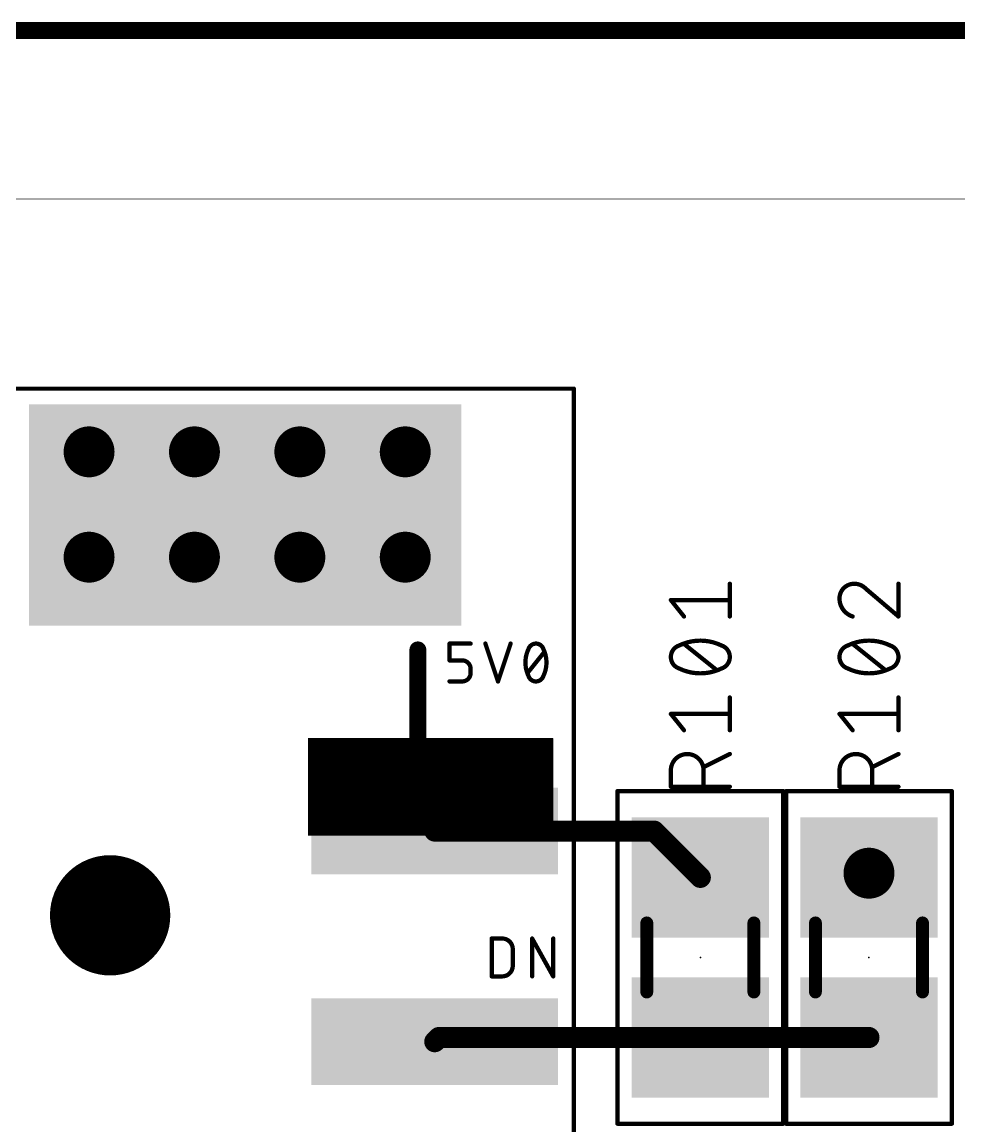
# Model space of a CAD drawing. Extents: x -59.9 to -20.9, y 122.9 to 183.1.
# Drawn here: x -49.04 to -37.93, y 170 to 183.1 of the extents above; entities that cross this region are included whole.
import ezdxf

# ---------------------------------------------------------------- set-up
doc = ezdxf.new("R2010")
doc.units = 0
for name, color, linetype in [('1', 12, 'CONTINUOUS'), ('18', 110, 'CONTINUOUS'), ('20', 31, 'CONTINUOUS'), ('21', 253, 'CONTINUOUS'), ('23', 53, 'CONTINUOUS'), ('25', 253, 'CONTINUOUS'), ('29', 253, 'CONTINUOUS'), ('39', 12, 'CONTINUOUS'), ('51', 253, 'CONTINUOUS')]:
    doc.layers.add(name, color=color, linetype=linetype)

# ---------------------------------------------------------------- blocks, each defined once
blk = doc.blocks.new('RECT')
blk.add_solid([(-0.5, -0.5), (0.5, -0.5), (-0.5, 0.5), (0.5, 0.5)])
blk = doc.blocks.new('ROUNDV')
at = {"const_width": 0.5}
blk.add_lwpolyline([(0, -0.25, 1), (0, 0.25, 1), (0, -0.25)], format="xyb", dxfattribs=at)

msp = doc.modelspace()

# ---------------------------------------------------------------- linework, layer by layer
at = {"layer": '1'}
for points, const_width in [([(-59.75, 183), (-21, 183)], 0.2), ([(-45.55, 173.925), (-45.55, 174.575)], 0.01), ([(-45.55, 174.575), (-42.75, 174.575)], 0.01), ([(-42.75, 174.575), (-42.75, 173.925)], 0.01), ([(-44.125, 174), (-44.125, 173.5)], 0.25), ([(-42.75, 173.925), (-45.55, 173.925)], 0.01), ([(-44.15, 173.5), (-44.125, 173.5)], 0.25), ([(-44.125, 173.5), (-41.55, 173.5)], 0.25), ([(-41.55, 173.5), (-41, 172.95)], 0.25), ([(-44.15, 171), (-44.1, 171.05)], 0.25), ([(-44.1, 171.05), (-41, 171.05)], 0.25), ([(-39, 171.05), (-41, 171.05)], 0.25)]:
    msp.add_lwpolyline(points, dxfattribs=dict(at, const_width=const_width))
for points, const_width in [([(-45.5475, 174.575, 1), (-45.5525, 174.575)], 0.005), ([(-45.55, 174.5775, 1), (-45.55, 174.5725)], 0.005), ([(-42.7475, 174.575, 1), (-42.7525, 174.575)], 0.005), ([(-42.75, 174.5725, 1), (-42.75, 174.5775)], 0.005), ([(-44.0625, 174, 1), (-44.1875, 174)], 0.125), ([(-45.55, 173.9275, 1), (-45.55, 173.9225)], 0.005), ([(-45.5525, 173.925, 1), (-45.5475, 173.925)], 0.005), ([(-42.7525, 173.925, 1), (-42.7475, 173.925)], 0.005), ([(-42.75, 173.9225, 1), (-42.75, 173.9275)], 0.005), ([(-44.15, 173.5625, 1), (-44.15, 173.4375)], 0.125), ([(-44.125, 173.5625, 1), (-44.125, 173.4375)], 0.125), ([(-44.125, 173.4375, 1), (-44.125, 173.5625)], 0.125), ([(-41.5058, 173.5442, 1), (-41.5942, 173.4558)], 0.125), ([(-41.55, 173.4375, 1), (-41.55, 173.5625)], 0.125), ([(-44.1875, 173.5, 1), (-44.0625, 173.5)], 0.125), ([(-41.0442, 172.9058, 1), (-40.9558, 172.9942)], 0.125), ([(-44.1942, 171.0442, 1), (-44.1058, 170.9558)], 0.125), ([(-44.1, 171.1125, 1), (-44.1, 170.9875)], 0.125), ([(-44.0558, 171.0058, 1), (-44.1442, 171.0942)], 0.125), ([(-41, 171.1125, 1), (-41, 170.9875)], 0.125), ([(-41, 170.9875, 1), (-41, 171.1125)], 0.125), ([(-39, 170.9875, 1), (-39, 171.1125)], 0.125)]:
    msp.add_lwpolyline(points, format="xyb", dxfattribs=dict(at, const_width=const_width))
at = {"layer": '20', "const_width": 0.01}
msp.add_lwpolyline([(-55, 181), (-26, 181)], dxfattribs=at)
at = {"layer": '20'}
msp.add_circle((-48, 172.5), 0.65, dxfattribs=at)
at = {"layer": '21'}
for points, const_width in [([(-44.35, 175.65), (-44.35, 174.3)], 0.2), ([(-43.9746, 175.525), (-43.9746, 175.7246)], 0.0508), ([(-43.9746, 175.7246), (-43.725, 175.7246)], 0.0508), ([(-43.5496, 175.7246), (-43.3998, 175.2754)], 0.0508), ([(-43.3998, 175.2754), (-43.2501, 175.7246)], 0.0508), ([(-43.8249, 175.525), (-43.9746, 175.525)], 0.0508), ([(-43.0497, 175.3752), (-42.85, 175.6248)], 0.0508), ([(-43.725, 175.3752), (-43.725, 175.4251)], 0.0508), ([(-43.9746, 175.2754), (-43.8249, 175.2754)], 0.0508), ([(-43.4746, 171.7754), (-43.4746, 172.2246)], 0.0508), ([(-43.4746, 172.2246), (-43.3498, 172.2246)], 0.0508), ([(-43.225, 172.0998), (-43.225, 171.9002)], 0.0508), ([(-42.9946, 171.7754), (-42.9946, 172.2246)], 0.0508), ([(-42.9946, 172.2246), (-42.745, 171.7754)], 0.0508), ([(-42.745, 171.7754), (-42.745, 172.2246)], 0.0508), ([(-43.3498, 171.7754), (-43.4746, 171.7754)], 0.0508)]:
    msp.add_lwpolyline(points, dxfattribs=dict(at, const_width=const_width))
for points, const_width in [([(-44.3, 175.65, 1), (-44.4, 175.65)], 0.1), ([(-43.9619, 175.7246, 1), (-43.9873, 175.7246)], 0.0254), ([(-43.9746, 175.7373, 1), (-43.9746, 175.7119)], 0.0254), ([(-43.725, 175.7119, 1), (-43.725, 175.7373)], 0.0254), ([(-43.5375, 175.7286, 1), (-43.5616, 175.7206)], 0.0254), ([(-43.238, 175.7206, 1), (-43.2621, 175.7286)], 0.0254), ([(-43.0372, 175.6622, 0.1139), (-43.0746, 175.5)], 0.0508), ([(-42.9498, 175.7246, 0.3205), (-43.0372, 175.6622)], 0.0508), ([(-43.0492, 175.6663, 1), (-43.0252, 175.6581)], 0.0254), ([(-43.0258, 175.6566, 1), (-43.0486, 175.6678)], 0.0254), ([(-42.8625, 175.6622, 0.3205), (-42.9498, 175.7246)], 0.0508), ([(-42.9498, 175.7373, 1), (-42.9498, 175.7119)], 0.0254), ([(-42.9498, 175.7119, 1), (-42.9498, 175.7373)], 0.0254), ([(-42.8251, 175.5, 0.1139), (-42.8625, 175.6622)], 0.0508), ([(-42.8511, 175.6678, 1), (-42.8739, 175.6566)], 0.0254), ([(-42.8745, 175.6581, 1), (-42.8505, 175.6663)], 0.0254), ([(-43.9746, 175.5377, 1), (-43.9746, 175.5123)], 0.0254), ([(-43.9873, 175.525, 1), (-43.9619, 175.525)], 0.0254), ([(-43.725, 175.4251, 0.4142), (-43.8249, 175.525)], 0.0508), ([(-43.8249, 175.5376, 1), (-43.8249, 175.5123)], 0.0254), ([(-43.8249, 175.5123, 1), (-43.8249, 175.5377)], 0.0254), ([(-42.8401, 175.6168, 1), (-42.8599, 175.6327)], 0.0254), ([(-43.8249, 175.2754, 0.4142), (-43.725, 175.3752)], 0.0508), ([(-43.7123, 175.4251, 1), (-43.7377, 175.4251)], 0.0254), ([(-43.7377, 175.4251, 1), (-43.7123, 175.4251)], 0.0254), ([(-43.7123, 175.3752, 1), (-43.7377, 175.3752)], 0.0254), ([(-43.0746, 175.5, 0.1139), (-43.0372, 175.3378)], 0.0508), ([(-43.0619, 175.5, 1), (-43.0873, 175.5)], 0.0254), ([(-43.0873, 175.5, 1), (-43.0619, 175.5)], 0.0254), ([(-42.8625, 175.3378, 0.1139), (-42.8251, 175.5)], 0.0508), ([(-42.8124, 175.5, 1), (-42.8378, 175.5)], 0.0254), ([(-42.8378, 175.5, 1), (-42.8124, 175.5)], 0.0254), ([(-43.9746, 175.2881, 1), (-43.9746, 175.2627)], 0.0254), ([(-43.8249, 175.2881, 1), (-43.8249, 175.2627)], 0.0254), ([(-43.8249, 175.2627, 1), (-43.8249, 175.2881)], 0.0254), ([(-43.7377, 175.3752, 1), (-43.7123, 175.3752)], 0.0254), ([(-43.4119, 175.2794, 1), (-43.3878, 175.2714)], 0.0254), ([(-43.4119, 175.2714, 1), (-43.3878, 175.2794)], 0.0254), ([(-43.0596, 175.3832, 1), (-43.0397, 175.3673)], 0.0254), ([(-43.0372, 175.3378, 0.3205), (-42.9498, 175.2754)], 0.0508), ([(-43.0252, 175.3419, 1), (-43.0492, 175.3337)], 0.0254), ([(-43.0486, 175.3322, 1), (-43.0258, 175.3434)], 0.0254), ([(-42.9498, 175.2754, 0.3204), (-42.8625, 175.3378)], 0.0508), ([(-42.9498, 175.2881, 1), (-42.9498, 175.2627)], 0.0254), ([(-42.9498, 175.2627, 1), (-42.9498, 175.2881)], 0.0254), ([(-42.8739, 175.3434, 1), (-42.8511, 175.3322)], 0.0254), ([(-42.8505, 175.3337, 1), (-42.8745, 175.3419)], 0.0254), ([(-44.4, 174.3, 1), (-44.3, 174.3)], 0.1), ([(-43.4619, 172.2246, 1), (-43.4873, 172.2246)], 0.0254), ([(-43.4746, 172.2373, 1), (-43.4746, 172.2119)], 0.0254), ([(-43.225, 172.0998, 0.4142), (-43.3498, 172.2246)], 0.0508), ([(-43.3498, 172.2373, 1), (-43.3498, 172.2119)], 0.0254), ([(-43.3498, 172.2119, 1), (-43.3498, 172.2373)], 0.0254), ([(-43.2123, 172.0998, 1), (-43.2377, 172.0998)], 0.0254), ([(-42.9819, 172.2246, 1), (-43.0073, 172.2246)], 0.0254), ([(-42.9835, 172.2308, 1), (-43.0057, 172.2184)], 0.0254), ([(-42.7323, 172.2246, 1), (-42.7578, 172.2246)], 0.0254), ([(-43.2377, 172.0998, 1), (-43.2123, 172.0998)], 0.0254), ([(-43.3498, 171.7754, 0.4142), (-43.225, 171.9002)], 0.0508), ([(-43.2123, 171.9002, 1), (-43.2377, 171.9002)], 0.0254), ([(-43.2377, 171.9002, 1), (-43.2123, 171.9002)], 0.0254), ([(-43.4746, 171.7881, 1), (-43.4746, 171.7627)], 0.0254), ([(-43.4873, 171.7754, 1), (-43.4619, 171.7754)], 0.0254), ([(-43.3498, 171.7881, 1), (-43.3498, 171.7627)], 0.0254), ([(-43.3498, 171.7627, 1), (-43.3498, 171.7881)], 0.0254), ([(-43.0073, 171.7754, 1), (-42.9819, 171.7754)], 0.0254), ([(-42.7578, 171.7754, 1), (-42.7323, 171.7754)], 0.0254), ([(-42.7562, 171.7692, 1), (-42.7339, 171.7816)], 0.0254)]:
    msp.add_lwpolyline(points, format="xyb", dxfattribs=dict(at, const_width=const_width))
at = {"layer": '23'}
for p in [(-41, 172), (-39, 172)]:
    msp.add_point(p, dxfattribs=at)
at = {"layer": '25', "const_width": 0.0508}
for points in [[(-40.6504, 176.0464), (-40.6504, 176.4348)], [(-38.6504, 176.0464), (-38.6504, 176.4348)], [(-39.0388, 176.3766), (-38.6504, 176.0464)], [(-41.1942, 176.0464), (-41.3496, 176.2406)], [(-41.3496, 176.2406), (-40.6504, 176.2406)], [(-40.8058, 175.4102), (-41.1942, 175.721)], [(-38.8058, 175.4102), (-39.1942, 175.721)], [(-40.6504, 174.6964), (-40.6504, 175.0848)], [(-38.6504, 174.6964), (-38.6504, 175.0848)], [(-41.1942, 174.6964), (-41.3496, 174.8906)], [(-41.3496, 174.8906), (-40.6504, 174.8906)], [(-39.1942, 174.6964), (-39.3496, 174.8906)], [(-39.3496, 174.8906), (-38.6504, 174.8906)], [(-40.6504, 174.4138), (-40.9612, 174.2585)], [(-38.6504, 174.4138), (-38.9612, 174.2585)], [(-41.3496, 174.0254), (-41.3496, 174.2196)], [(-40.9612, 174.2196), (-40.9612, 174.0254)], [(-39.3496, 174.0254), (-39.3496, 174.2196)], [(-38.9612, 174.2196), (-38.9612, 174.0254)], [(-40.6504, 174.0254), (-41.3496, 174.0254)], [(-38.6504, 174.0254), (-39.3496, 174.0254)]]:
    msp.add_lwpolyline(points, dxfattribs=at)
at = {"layer": '25'}
for points, const_width in [([(-40.6377, 176.4348, 1), (-40.6631, 176.4348)], 0.0254), ([(-39.1748, 176.4348, 0.4142), (-39.3496, 176.26)], 0.0508), ([(-39.0388, 176.3766, 0.2053), (-39.1748, 176.4348)], 0.0508), ([(-39.1748, 176.4475, 1), (-39.1748, 176.4221)], 0.0254), ([(-39.1748, 176.4221, 1), (-39.1748, 176.4475)], 0.0254), ([(-38.6377, 176.4348, 1), (-38.6631, 176.4348)], 0.0254), ([(-39.0306, 176.3862, 1), (-39.0471, 176.3669)], 0.0254), ([(-39.048, 176.3678, 1), (-39.0296, 176.3853)], 0.0254), ([(-41.3397, 176.2485, 1), (-41.3595, 176.2327)], 0.0254), ([(-41.3496, 176.2533, 1), (-41.3496, 176.2279)], 0.0254), ([(-40.6504, 176.2279, 1), (-40.6504, 176.2533)], 0.0254), ([(-39.3496, 176.26, 0.3252), (-39.1942, 176.0464)], 0.0508), ([(-39.3369, 176.26, 1), (-39.3623, 176.26)], 0.0254), ([(-39.3623, 176.26, 1), (-39.3369, 176.26)], 0.0254), ([(-41.2041, 176.0385, 1), (-41.1843, 176.0543)], 0.0254), ([(-40.6631, 176.0464, 1), (-40.6377, 176.0464)], 0.0254), ([(-39.1981, 176.0343, 1), (-39.1903, 176.0585)], 0.0254), ([(-38.6631, 176.0464, 1), (-38.6377, 176.0464)], 0.0254), ([(-38.6586, 176.0367, 1), (-38.6422, 176.0561)], 0.0254), ([(-41.2525, 175.7016, 0.3205), (-41.3496, 175.5656)], 0.0508), ([(-41, 175.7598, 0.1139), (-41.2525, 175.7016)], 0.0508), ([(-41.2581, 175.713, 1), (-41.2469, 175.6901)], 0.0254), ([(-41.2484, 175.6895, 1), (-41.2566, 175.7136)], 0.0254), ([(-41.1863, 175.7309, 1), (-41.2022, 175.7111)], 0.0254), ([(-40.7475, 175.7016, 0.1139), (-41, 175.7598)], 0.0508), ([(-41, 175.7725, 1), (-41, 175.7471)], 0.0254), ([(-41, 175.7471, 1), (-41, 175.7725)], 0.0254), ([(-40.6504, 175.5656, 0.3205), (-40.7475, 175.7016)], 0.0508), ([(-40.7434, 175.7136, 1), (-40.7516, 175.6895)], 0.0254), ([(-40.7531, 175.6901, 1), (-40.7419, 175.713)], 0.0254), ([(-39.2525, 175.7016, 0.3205), (-39.3496, 175.5656)], 0.0508), ([(-39, 175.7598, 0.1139), (-39.2525, 175.7016)], 0.0508), ([(-39.2581, 175.713, 1), (-39.2469, 175.6901)], 0.0254), ([(-39.2484, 175.6895, 1), (-39.2566, 175.7136)], 0.0254), ([(-39.1863, 175.7309, 1), (-39.2022, 175.7111)], 0.0254), ([(-38.7475, 175.7016, 0.1139), (-39, 175.7598)], 0.0508), ([(-39, 175.7725, 1), (-39, 175.7471)], 0.0254), ([(-39, 175.7471, 1), (-39, 175.7725)], 0.0254), ([(-38.6504, 175.5656, 0.3205), (-38.7475, 175.7016)], 0.0508), ([(-38.7434, 175.7136, 1), (-38.7516, 175.6895)], 0.0254), ([(-38.7531, 175.6901, 1), (-38.7419, 175.713)], 0.0254), ([(-41.3496, 175.5656, 0.3205), (-41.2525, 175.4297)], 0.0508), ([(-41.3369, 175.5656, 1), (-41.3623, 175.5656)], 0.0254), ([(-41.3623, 175.5656, 1), (-41.3369, 175.5656)], 0.0254), ([(-40.7475, 175.4297, 0.3205), (-40.6504, 175.5656)], 0.0508), ([(-40.6377, 175.5656, 1), (-40.6631, 175.5656)], 0.0254), ([(-40.6631, 175.5656, 1), (-40.6377, 175.5656)], 0.0254), ([(-39.3496, 175.5656, 0.3205), (-39.2525, 175.4297)], 0.0508), ([(-39.3369, 175.5656, 1), (-39.3623, 175.5656)], 0.0254), ([(-39.3623, 175.5656, 1), (-39.3369, 175.5656)], 0.0254), ([(-38.7475, 175.4297, 0.3205), (-38.6504, 175.5656)], 0.0508), ([(-38.6377, 175.5656, 1), (-38.6631, 175.5656)], 0.0254), ([(-38.6631, 175.5656, 1), (-38.6377, 175.5656)], 0.0254), ([(-41.2525, 175.4297, 0.1139), (-41, 175.3714)], 0.0508), ([(-41.2469, 175.4411, 1), (-41.2581, 175.4182)], 0.0254), ([(-41.2566, 175.4176, 1), (-41.2484, 175.4417)], 0.0254), ([(-41, 175.3714, 0.1139), (-40.7475, 175.4297)], 0.0508), ([(-40.8137, 175.4003, 1), (-40.7978, 175.4201)], 0.0254), ([(-40.7516, 175.4417, 1), (-40.7434, 175.4176)], 0.0254), ([(-40.7419, 175.4182, 1), (-40.7531, 175.4411)], 0.0254), ([(-39.2525, 175.4297, 0.1139), (-39, 175.3714)], 0.0508), ([(-39.2469, 175.4411, 1), (-39.2581, 175.4182)], 0.0254), ([(-39.2566, 175.4176, 1), (-39.2484, 175.4417)], 0.0254), ([(-39, 175.3714, 0.1139), (-38.7475, 175.4297)], 0.0508), ([(-38.8137, 175.4003, 1), (-38.7978, 175.4201)], 0.0254), ([(-38.7516, 175.4417, 1), (-38.7434, 175.4176)], 0.0254), ([(-38.7419, 175.4182, 1), (-38.7531, 175.4411)], 0.0254), ([(-41, 175.3841, 1), (-41, 175.3587)], 0.0254), ([(-41, 175.3587, 1), (-41, 175.3841)], 0.0254), ([(-39, 175.3841, 1), (-39, 175.3587)], 0.0254), ([(-39, 175.3587, 1), (-39, 175.3841)], 0.0254), ([(-40.6377, 175.0848, 1), (-40.6631, 175.0848)], 0.0254), ([(-38.6377, 175.0848, 1), (-38.6631, 175.0848)], 0.0254), ([(-41.3397, 174.8985, 1), (-41.3595, 174.8827)], 0.0254), ([(-41.3496, 174.9033, 1), (-41.3496, 174.8779)], 0.0254), ([(-40.6504, 174.8779, 1), (-40.6504, 174.9033)], 0.0254), ([(-39.3397, 174.8985, 1), (-39.3595, 174.8827)], 0.0254), ([(-39.3496, 174.9033, 1), (-39.3496, 174.8779)], 0.0254), ([(-38.6504, 174.8779, 1), (-38.6504, 174.9033)], 0.0254), ([(-41.2041, 174.6885, 1), (-41.1843, 174.7043)], 0.0254), ([(-40.6631, 174.6964, 1), (-40.6377, 174.6964)], 0.0254), ([(-39.2041, 174.6885, 1), (-39.1843, 174.7043)], 0.0254), ([(-38.6631, 174.6964, 1), (-38.6377, 174.6964)], 0.0254), ([(-40.9612, 174.2196, 1), (-41.3496, 174.2196)], 0.0508), ([(-40.6447, 174.4025, 1), (-40.6561, 174.4252)], 0.0254), ([(-38.9612, 174.2196, 1), (-39.3496, 174.2196)], 0.0508), ([(-38.6447, 174.4025, 1), (-38.6561, 174.4252)], 0.0254), ([(-41.3369, 174.2196, 1), (-41.3623, 174.2196)], 0.0254), ([(-41.3623, 174.2196, 1), (-41.3369, 174.2196)], 0.0254), ([(-40.9485, 174.2196, 1), (-40.9739, 174.2196)], 0.0254), ([(-40.9739, 174.2196, 1), (-40.9485, 174.2196)], 0.0254), ([(-40.9668, 174.2698, 1), (-40.9555, 174.2471)], 0.0254), ([(-39.3369, 174.2196, 1), (-39.3623, 174.2196)], 0.0254), ([(-39.3623, 174.2196, 1), (-39.3369, 174.2196)], 0.0254), ([(-38.9485, 174.2196, 1), (-38.9739, 174.2196)], 0.0254), ([(-38.9739, 174.2196, 1), (-38.9485, 174.2196)], 0.0254), ([(-38.9668, 174.2698, 1), (-38.9555, 174.2471)], 0.0254), ([(-41.3496, 174.0381, 1), (-41.3496, 174.0127)], 0.0254), ([(-41.3623, 174.0254, 1), (-41.3369, 174.0254)], 0.0254), ([(-40.9739, 174.0254, 1), (-40.9485, 174.0254)], 0.0254), ([(-40.6504, 174.0127, 1), (-40.6504, 174.0381)], 0.0254), ([(-39.3496, 174.0381, 1), (-39.3496, 174.0127)], 0.0254), ([(-39.3623, 174.0254, 1), (-39.3369, 174.0254)], 0.0254), ([(-38.9739, 174.0254, 1), (-38.9485, 174.0254)], 0.0254), ([(-38.6504, 174.0127, 1), (-38.6504, 174.0381)], 0.0254)]:
    msp.add_lwpolyline(points, format="xyb", dxfattribs=dict(at, const_width=const_width))
at = {"layer": '29', "const_width": 0.01}
for points in [[(-45.65, 174.6), (-42.75, 174.6)], [(-45.65, 173.45), (-45.65, 174.6)], [(-45.65, 174.59), (-42.75, 174.59)], [(-45.65, 174.58), (-42.75, 174.58)], [(-45.65, 174.57), (-42.75, 174.57)], [(-45.65, 174.56), (-42.75, 174.56)], [(-45.65, 174.55), (-42.75, 174.55)], [(-45.65, 174.54), (-42.75, 174.54)], [(-45.65, 174.53), (-42.75, 174.53)], [(-45.65, 174.52), (-42.75, 174.52)], [(-45.65, 174.51), (-42.75, 174.51)], [(-45.65, 174.5), (-42.75, 174.5)], [(-45.65, 174.49), (-42.75, 174.49)], [(-45.65, 174.48), (-42.75, 174.48)], [(-42.75, 174.6), (-42.75, 173.45)], [(-45.65, 174.47), (-42.75, 174.47)], [(-45.65, 174.46), (-42.75, 174.46)], [(-45.65, 174.45), (-42.75, 174.45)], [(-45.65, 174.44), (-42.75, 174.44)], [(-45.65, 174.43), (-42.75, 174.43)], [(-45.65, 174.42), (-42.75, 174.42)], [(-45.65, 174.41), (-42.75, 174.41)], [(-45.65, 174.4), (-42.75, 174.4)], [(-45.65, 174.39), (-42.75, 174.39)], [(-45.65, 174.38), (-42.75, 174.38)], [(-45.65, 174.37), (-42.75, 174.37)], [(-45.65, 174.36), (-42.75, 174.36)], [(-45.65, 174.35), (-42.75, 174.35)], [(-45.65, 174.34), (-42.75, 174.34)], [(-45.65, 174.33), (-42.75, 174.33)], [(-45.65, 174.32), (-42.75, 174.32)], [(-45.65, 174.31), (-42.75, 174.31)], [(-45.65, 174.3), (-42.75, 174.3)], [(-45.65, 174.29), (-42.75, 174.29)], [(-45.65, 174.28), (-42.75, 174.28)], [(-45.65, 174.27), (-42.75, 174.27)], [(-45.65, 174.26), (-42.75, 174.26)], [(-45.65, 174.25), (-42.75, 174.25)], [(-45.65, 174.24), (-42.75, 174.24)], [(-45.65, 174.23), (-42.75, 174.23)], [(-45.65, 174.22), (-42.75, 174.22)], [(-45.65, 174.21), (-42.75, 174.21)], [(-45.65, 174.2), (-42.75, 174.2)], [(-45.65, 174.19), (-42.75, 174.19)], [(-45.65, 174.18), (-42.75, 174.18)], [(-45.65, 174.17), (-42.75, 174.17)], [(-45.65, 174.16), (-42.75, 174.16)], [(-45.65, 174.15), (-42.75, 174.15)], [(-45.65, 174.14), (-42.75, 174.14)], [(-45.65, 174.13), (-42.75, 174.13)], [(-45.65, 174.12), (-42.75, 174.12)], [(-45.65, 174.11), (-42.75, 174.11)], [(-45.65, 174.1), (-42.75, 174.1)], [(-45.65, 174.09), (-42.75, 174.09)], [(-45.65, 174.08), (-42.75, 174.08)], [(-45.65, 174.07), (-42.75, 174.07)], [(-45.65, 174.06), (-42.75, 174.06)], [(-45.65, 174.05), (-42.75, 174.05)], [(-45.65, 174.04), (-42.75, 174.04)], [(-45.65, 174.03), (-42.75, 174.03)], [(-45.65, 174.02), (-42.75, 174.02)], [(-45.65, 174.01), (-42.75, 174.01)], [(-45.65, 174), (-42.75, 174)], [(-45.65, 173.99), (-42.75, 173.99)], [(-45.65, 173.98), (-42.75, 173.98)], [(-45.65, 173.97), (-42.75, 173.97)], [(-45.65, 173.96), (-42.75, 173.96)], [(-45.65, 173.95), (-42.75, 173.95)], [(-45.65, 173.94), (-42.75, 173.94)], [(-45.65, 173.93), (-42.75, 173.93)], [(-45.65, 173.92), (-42.75, 173.92)], [(-45.65, 173.91), (-42.75, 173.91)], [(-45.65, 173.9), (-42.75, 173.9)], [(-45.65, 173.89), (-42.75, 173.89)], [(-45.65, 173.88), (-42.75, 173.88)], [(-45.65, 173.87), (-42.75, 173.87)], [(-45.65, 173.86), (-42.75, 173.86)], [(-45.65, 173.85), (-42.75, 173.85)], [(-45.65, 173.84), (-42.75, 173.84)], [(-45.65, 173.83), (-42.75, 173.83)], [(-45.65, 173.82), (-42.75, 173.82)], [(-45.65, 173.81), (-42.75, 173.81)], [(-45.65, 173.8), (-42.75, 173.8)], [(-45.65, 173.79), (-42.75, 173.79)], [(-45.65, 173.78), (-42.75, 173.78)], [(-45.65, 173.77), (-42.75, 173.77)], [(-45.65, 173.76), (-42.75, 173.76)], [(-45.65, 173.75), (-42.75, 173.75)], [(-45.65, 173.74), (-42.75, 173.74)], [(-45.65, 173.73), (-42.75, 173.73)], [(-45.65, 173.72), (-42.75, 173.72)], [(-45.65, 173.71), (-42.75, 173.71)], [(-45.65, 173.7), (-42.75, 173.7)], [(-45.65, 173.69), (-42.75, 173.69)], [(-45.65, 173.68), (-42.75, 173.68)], [(-45.65, 173.67), (-42.75, 173.67)], [(-45.65, 173.66), (-42.75, 173.66)], [(-45.65, 173.65), (-42.75, 173.65)], [(-45.65, 173.64), (-42.75, 173.64)], [(-45.65, 173.63), (-42.75, 173.63)], [(-45.65, 173.62), (-42.75, 173.62)], [(-45.65, 173.61), (-42.75, 173.61)], [(-45.65, 173.6), (-42.75, 173.6)], [(-45.65, 173.59), (-42.75, 173.59)], [(-45.65, 173.58), (-42.75, 173.58)], [(-45.65, 173.57), (-42.75, 173.57)], [(-45.65, 173.56), (-42.75, 173.56)], [(-45.65, 173.55), (-42.75, 173.55)], [(-45.65, 173.54), (-42.75, 173.54)], [(-45.65, 173.53), (-42.75, 173.53)], [(-45.65, 173.52), (-42.75, 173.52)], [(-45.65, 173.51), (-42.75, 173.51)], [(-45.65, 173.5), (-42.75, 173.5)], [(-45.65, 173.49), (-42.75, 173.49)], [(-45.65, 173.48), (-42.75, 173.48)], [(-45.65, 173.47), (-42.75, 173.47)], [(-45.65, 173.46), (-42.75, 173.46)], [(-42.75, 173.45), (-45.65, 173.45)], [(-45.65, 173.45), (-42.75, 173.45)]]:
    msp.add_lwpolyline(points, dxfattribs=at)
at = {"layer": '29'}
for points, const_width in [([(-45.65, 174.6025, 1), (-45.65, 174.5975)], 0.005), ([(-45.6475, 174.6, 1), (-45.6525, 174.6)], 0.005), ([(-45.65, 174.5925, 1), (-45.65, 174.5875)], 0.005), ([(-45.65, 174.5825, 1), (-45.65, 174.5775)], 0.005), ([(-45.65, 174.5725, 1), (-45.65, 174.5675)], 0.005), ([(-45.65, 174.5625, 1), (-45.65, 174.5575)], 0.005), ([(-45.65, 174.5525, 1), (-45.65, 174.5475)], 0.005), ([(-45.65, 174.5425, 1), (-45.65, 174.5375)], 0.005), ([(-45.65, 174.5325, 1), (-45.65, 174.5275)], 0.005), ([(-45.65, 174.5225, 1), (-45.65, 174.5175)], 0.005), ([(-45.65, 174.5125, 1), (-45.65, 174.5075)], 0.005), ([(-45.65, 174.5025, 1), (-45.65, 174.4975)], 0.005), ([(-45.65, 174.4925, 1), (-45.65, 174.4875)], 0.005), ([(-45.65, 174.4825, 1), (-45.65, 174.4775)], 0.005), ([(-42.7475, 174.6, 1), (-42.7525, 174.6)], 0.005), ([(-42.75, 174.5975, 1), (-42.75, 174.6025)], 0.005), ([(-42.75, 174.5875, 1), (-42.75, 174.5925)], 0.005), ([(-42.75, 174.5775, 1), (-42.75, 174.5825)], 0.005), ([(-42.75, 174.5675, 1), (-42.75, 174.5725)], 0.005), ([(-42.75, 174.5575, 1), (-42.75, 174.5625)], 0.005), ([(-42.75, 174.5475, 1), (-42.75, 174.5525)], 0.005), ([(-42.75, 174.5375, 1), (-42.75, 174.5425)], 0.005), ([(-42.75, 174.5275, 1), (-42.75, 174.5325)], 0.005), ([(-42.75, 174.5175, 1), (-42.75, 174.5225)], 0.005), ([(-42.75, 174.5075, 1), (-42.75, 174.5125)], 0.005), ([(-42.75, 174.4975, 1), (-42.75, 174.5025)], 0.005), ([(-42.75, 174.4875, 1), (-42.75, 174.4925)], 0.005), ([(-42.75, 174.4775, 1), (-42.75, 174.4825)], 0.005), ([(-45.65, 174.4725, 1), (-45.65, 174.4675)], 0.005), ([(-45.65, 174.4625, 1), (-45.65, 174.4575)], 0.005), ([(-45.65, 174.4525, 1), (-45.65, 174.4475)], 0.005), ([(-45.65, 174.4425, 1), (-45.65, 174.4375)], 0.005), ([(-45.65, 174.4325, 1), (-45.65, 174.4275)], 0.005), ([(-45.65, 174.4225, 1), (-45.65, 174.4175)], 0.005), ([(-45.65, 174.4125, 1), (-45.65, 174.4075)], 0.005), ([(-45.65, 174.4025, 1), (-45.65, 174.3975)], 0.005), ([(-45.65, 174.3925, 1), (-45.65, 174.3875)], 0.005), ([(-45.65, 174.3825, 1), (-45.65, 174.3775)], 0.005), ([(-45.65, 174.3725, 1), (-45.65, 174.3675)], 0.005), ([(-45.65, 174.3625, 1), (-45.65, 174.3575)], 0.005), ([(-45.65, 174.3525, 1), (-45.65, 174.3475)], 0.005), ([(-42.75, 174.4675, 1), (-42.75, 174.4725)], 0.005), ([(-42.75, 174.4575, 1), (-42.75, 174.4625)], 0.005), ([(-42.75, 174.4475, 1), (-42.75, 174.4525)], 0.005), ([(-42.75, 174.4375, 1), (-42.75, 174.4425)], 0.005), ([(-42.75, 174.4275, 1), (-42.75, 174.4325)], 0.005), ([(-42.75, 174.4175, 1), (-42.75, 174.4225)], 0.005), ([(-42.75, 174.4075, 1), (-42.75, 174.4125)], 0.005), ([(-42.75, 174.3975, 1), (-42.75, 174.4025)], 0.005), ([(-42.75, 174.3875, 1), (-42.75, 174.3925)], 0.005), ([(-42.75, 174.3775, 1), (-42.75, 174.3825)], 0.005), ([(-42.75, 174.3675, 1), (-42.75, 174.3725)], 0.005), ([(-42.75, 174.3575, 1), (-42.75, 174.3625)], 0.005), ([(-42.75, 174.3475, 1), (-42.75, 174.3525)], 0.005), ([(-45.65, 174.3425, 1), (-45.65, 174.3375)], 0.005), ([(-45.65, 174.3325, 1), (-45.65, 174.3275)], 0.005), ([(-45.65, 174.3225, 1), (-45.65, 174.3175)], 0.005), ([(-45.65, 174.3125, 1), (-45.65, 174.3075)], 0.005), ([(-45.65, 174.3025, 1), (-45.65, 174.2975)], 0.005), ([(-45.65, 174.2925, 1), (-45.65, 174.2875)], 0.005), ([(-45.65, 174.2825, 1), (-45.65, 174.2775)], 0.005), ([(-45.65, 174.2725, 1), (-45.65, 174.2675)], 0.005), ([(-45.65, 174.2625, 1), (-45.65, 174.2575)], 0.005), ([(-45.65, 174.2525, 1), (-45.65, 174.2475)], 0.005), ([(-45.65, 174.2425, 1), (-45.65, 174.2375)], 0.005), ([(-45.65, 174.2325, 1), (-45.65, 174.2275)], 0.005), ([(-45.65, 174.2225, 1), (-45.65, 174.2175)], 0.005), ([(-42.75, 174.3375, 1), (-42.75, 174.3425)], 0.005), ([(-42.75, 174.3275, 1), (-42.75, 174.3325)], 0.005), ([(-42.75, 174.3175, 1), (-42.75, 174.3225)], 0.005), ([(-42.75, 174.3075, 1), (-42.75, 174.3125)], 0.005), ([(-42.75, 174.2975, 1), (-42.75, 174.3025)], 0.005), ([(-42.75, 174.2875, 1), (-42.75, 174.2925)], 0.005), ([(-42.75, 174.2775, 1), (-42.75, 174.2825)], 0.005), ([(-42.75, 174.2675, 1), (-42.75, 174.2725)], 0.005), ([(-42.75, 174.2575, 1), (-42.75, 174.2625)], 0.005), ([(-42.75, 174.2475, 1), (-42.75, 174.2525)], 0.005), ([(-42.75, 174.2375, 1), (-42.75, 174.2425)], 0.005), ([(-42.75, 174.2275, 1), (-42.75, 174.2325)], 0.005), ([(-42.75, 174.2175, 1), (-42.75, 174.2225)], 0.005), ([(-45.65, 174.2125, 1), (-45.65, 174.2075)], 0.005), ([(-45.65, 174.2025, 1), (-45.65, 174.1975)], 0.005), ([(-45.65, 174.1925, 1), (-45.65, 174.1875)], 0.005), ([(-45.65, 174.1825, 1), (-45.65, 174.1775)], 0.005), ([(-45.65, 174.1725, 1), (-45.65, 174.1675)], 0.005), ([(-45.65, 174.1625, 1), (-45.65, 174.1575)], 0.005), ([(-45.65, 174.1525, 1), (-45.65, 174.1475)], 0.005), ([(-45.65, 174.1425, 1), (-45.65, 174.1375)], 0.005), ([(-45.65, 174.1325, 1), (-45.65, 174.1275)], 0.005), ([(-45.65, 174.1225, 1), (-45.65, 174.1175)], 0.005), ([(-45.65, 174.1125, 1), (-45.65, 174.1075)], 0.005), ([(-45.65, 174.1025, 1), (-45.65, 174.0975)], 0.005), ([(-45.65, 174.0925, 1), (-45.65, 174.0875)], 0.005), ([(-42.75, 174.2075, 1), (-42.75, 174.2125)], 0.005), ([(-42.75, 174.1975, 1), (-42.75, 174.2025)], 0.005), ([(-42.75, 174.1875, 1), (-42.75, 174.1925)], 0.005), ([(-42.75, 174.1775, 1), (-42.75, 174.1825)], 0.005), ([(-42.75, 174.1675, 1), (-42.75, 174.1725)], 0.005), ([(-42.75, 174.1575, 1), (-42.75, 174.1625)], 0.005), ([(-42.75, 174.1475, 1), (-42.75, 174.1525)], 0.005), ([(-42.75, 174.1375, 1), (-42.75, 174.1425)], 0.005), ([(-42.75, 174.1275, 1), (-42.75, 174.1325)], 0.005), ([(-42.75, 174.1175, 1), (-42.75, 174.1225)], 0.005), ([(-42.75, 174.1075, 1), (-42.75, 174.1125)], 0.005), ([(-42.75, 174.0975, 1), (-42.75, 174.1025)], 0.005), ([(-42.75, 174.0875, 1), (-42.75, 174.0925)], 0.005), ([(-45.65, 174.0825, 1), (-45.65, 174.0775)], 0.005), ([(-45.65, 174.0725, 1), (-45.65, 174.0675)], 0.005), ([(-45.65, 174.0625, 1), (-45.65, 174.0575)], 0.005), ([(-45.65, 174.0525, 1), (-45.65, 174.0475)], 0.005), ([(-45.65, 174.0425, 1), (-45.65, 174.0375)], 0.005), ([(-45.65, 174.0325, 1), (-45.65, 174.0275)], 0.005), ([(-45.65, 174.0225, 1), (-45.65, 174.0175)], 0.005), ([(-45.65, 174.0125, 1), (-45.65, 174.0075)], 0.005), ([(-45.65, 174.0025, 1), (-45.65, 173.9975)], 0.005), ([(-45.65, 173.9925, 1), (-45.65, 173.9875)], 0.005), ([(-45.65, 173.9825, 1), (-45.65, 173.9775)], 0.005), ([(-45.65, 173.9725, 1), (-45.65, 173.9675)], 0.005), ([(-45.65, 173.9625, 1), (-45.65, 173.9575)], 0.005), ([(-42.75, 174.0775, 1), (-42.75, 174.0825)], 0.005), ([(-42.75, 174.0675, 1), (-42.75, 174.0725)], 0.005), ([(-42.75, 174.0575, 1), (-42.75, 174.0625)], 0.005), ([(-42.75, 174.0475, 1), (-42.75, 174.0525)], 0.005), ([(-42.75, 174.0375, 1), (-42.75, 174.0425)], 0.005), ([(-42.75, 174.0275, 1), (-42.75, 174.0325)], 0.005), ([(-42.75, 174.0175, 1), (-42.75, 174.0225)], 0.005), ([(-42.75, 174.0075, 1), (-42.75, 174.0125)], 0.005), ([(-42.75, 173.9975, 1), (-42.75, 174.0025)], 0.005), ([(-42.75, 173.9875, 1), (-42.75, 173.9925)], 0.005), ([(-42.75, 173.9775, 1), (-42.75, 173.9825)], 0.005), ([(-42.75, 173.9675, 1), (-42.75, 173.9725)], 0.005), ([(-42.75, 173.9575, 1), (-42.75, 173.9625)], 0.005), ([(-45.65, 173.9525, 1), (-45.65, 173.9475)], 0.005), ([(-45.65, 173.9425, 1), (-45.65, 173.9375)], 0.005), ([(-45.65, 173.9325, 1), (-45.65, 173.9275)], 0.005), ([(-45.65, 173.9225, 1), (-45.65, 173.9175)], 0.005), ([(-45.65, 173.9125, 1), (-45.65, 173.9075)], 0.005), ([(-45.65, 173.9025, 1), (-45.65, 173.8975)], 0.005), ([(-45.65, 173.8925, 1), (-45.65, 173.8875)], 0.005), ([(-45.65, 173.8825, 1), (-45.65, 173.8775)], 0.005), ([(-45.65, 173.8725, 1), (-45.65, 173.8675)], 0.005), ([(-45.65, 173.8625, 1), (-45.65, 173.8575)], 0.005), ([(-45.65, 173.8525, 1), (-45.65, 173.8475)], 0.005), ([(-45.65, 173.8425, 1), (-45.65, 173.8375)], 0.005), ([(-45.65, 173.8325, 1), (-45.65, 173.8275)], 0.005), ([(-42.75, 173.9475, 1), (-42.75, 173.9525)], 0.005), ([(-42.75, 173.9375, 1), (-42.75, 173.9425)], 0.005), ([(-42.75, 173.9275, 1), (-42.75, 173.9325)], 0.005), ([(-42.75, 173.9175, 1), (-42.75, 173.9225)], 0.005), ([(-42.75, 173.9075, 1), (-42.75, 173.9125)], 0.005), ([(-42.75, 173.8975, 1), (-42.75, 173.9025)], 0.005), ([(-42.75, 173.8875, 1), (-42.75, 173.8925)], 0.005), ([(-42.75, 173.8775, 1), (-42.75, 173.8825)], 0.005), ([(-42.75, 173.8675, 1), (-42.75, 173.8725)], 0.005), ([(-42.75, 173.8575, 1), (-42.75, 173.8625)], 0.005), ([(-42.75, 173.8475, 1), (-42.75, 173.8525)], 0.005), ([(-42.75, 173.8375, 1), (-42.75, 173.8425)], 0.005), ([(-42.75, 173.8275, 1), (-42.75, 173.8325)], 0.005), ([(-45.65, 173.8225, 1), (-45.65, 173.8175)], 0.005), ([(-45.65, 173.8125, 1), (-45.65, 173.8075)], 0.005), ([(-45.65, 173.8025, 1), (-45.65, 173.7975)], 0.005), ([(-45.65, 173.7925, 1), (-45.65, 173.7875)], 0.005), ([(-45.65, 173.7825, 1), (-45.65, 173.7775)], 0.005), ([(-45.65, 173.7725, 1), (-45.65, 173.7675)], 0.005), ([(-45.65, 173.7625, 1), (-45.65, 173.7575)], 0.005), ([(-45.65, 173.7525, 1), (-45.65, 173.7475)], 0.005), ([(-45.65, 173.7425, 1), (-45.65, 173.7375)], 0.005), ([(-45.65, 173.7325, 1), (-45.65, 173.7275)], 0.005), ([(-45.65, 173.7225, 1), (-45.65, 173.7175)], 0.005), ([(-45.65, 173.7125, 1), (-45.65, 173.7075)], 0.005), ([(-45.65, 173.7025, 1), (-45.65, 173.6975)], 0.005), ([(-42.75, 173.8175, 1), (-42.75, 173.8225)], 0.005), ([(-42.75, 173.8075, 1), (-42.75, 173.8125)], 0.005), ([(-42.75, 173.7975, 1), (-42.75, 173.8025)], 0.005), ([(-42.75, 173.7875, 1), (-42.75, 173.7925)], 0.005), ([(-42.75, 173.7775, 1), (-42.75, 173.7825)], 0.005), ([(-42.75, 173.7675, 1), (-42.75, 173.7725)], 0.005), ([(-42.75, 173.7575, 1), (-42.75, 173.7625)], 0.005), ([(-42.75, 173.7475, 1), (-42.75, 173.7525)], 0.005), ([(-42.75, 173.7375, 1), (-42.75, 173.7425)], 0.005), ([(-42.75, 173.7275, 1), (-42.75, 173.7325)], 0.005), ([(-42.75, 173.7175, 1), (-42.75, 173.7225)], 0.005), ([(-42.75, 173.7075, 1), (-42.75, 173.7125)], 0.005), ([(-42.75, 173.6975, 1), (-42.75, 173.7025)], 0.005), ([(-45.65, 173.6925, 1), (-45.65, 173.6875)], 0.005), ([(-45.65, 173.6825, 1), (-45.65, 173.6775)], 0.005), ([(-45.65, 173.6725, 1), (-45.65, 173.6675)], 0.005), ([(-45.65, 173.6625, 1), (-45.65, 173.6575)], 0.005), ([(-45.65, 173.6525, 1), (-45.65, 173.6475)], 0.005), ([(-45.65, 173.6425, 1), (-45.65, 173.6375)], 0.005), ([(-45.65, 173.6325, 1), (-45.65, 173.6275)], 0.005), ([(-45.65, 173.6225, 1), (-45.65, 173.6175)], 0.005), ([(-45.65, 173.6125, 1), (-45.65, 173.6075)], 0.005), ([(-45.65, 173.6025, 1), (-45.65, 173.5975)], 0.005), ([(-45.65, 173.5925, 1), (-45.65, 173.5875)], 0.005), ([(-45.65, 173.5825, 1), (-45.65, 173.5775)], 0.005), ([(-45.65, 173.5725, 1), (-45.65, 173.5675)], 0.005), ([(-45.65, 173.5625, 1), (-45.65, 173.5575)], 0.005), ([(-42.75, 173.6875, 1), (-42.75, 173.6925)], 0.005), ([(-42.75, 173.6775, 1), (-42.75, 173.6825)], 0.005), ([(-42.75, 173.6675, 1), (-42.75, 173.6725)], 0.005), ([(-42.75, 173.6575, 1), (-42.75, 173.6625)], 0.005), ([(-42.75, 173.6475, 1), (-42.75, 173.6525)], 0.005), ([(-42.75, 173.6375, 1), (-42.75, 173.6425)], 0.005), ([(-42.75, 173.6275, 1), (-42.75, 173.6325)], 0.005), ([(-42.75, 173.6175, 1), (-42.75, 173.6225)], 0.005), ([(-42.75, 173.6075, 1), (-42.75, 173.6125)], 0.005), ([(-42.75, 173.5975, 1), (-42.75, 173.6025)], 0.005), ([(-42.75, 173.5875, 1), (-42.75, 173.5925)], 0.005), ([(-42.75, 173.5775, 1), (-42.75, 173.5825)], 0.005), ([(-42.75, 173.5675, 1), (-42.75, 173.5725)], 0.005), ([(-42.75, 173.5575, 1), (-42.75, 173.5625)], 0.005), ([(-45.65, 173.5525, 1), (-45.65, 173.5475)], 0.005), ([(-45.65, 173.5425, 1), (-45.65, 173.5375)], 0.005), ([(-45.65, 173.5325, 1), (-45.65, 173.5275)], 0.005), ([(-45.65, 173.5225, 1), (-45.65, 173.5175)], 0.005), ([(-45.65, 173.5125, 1), (-45.65, 173.5075)], 0.005), ([(-45.65, 173.5025, 1), (-45.65, 173.4975)], 0.005), ([(-45.65, 173.4925, 1), (-45.65, 173.4875)], 0.005), ([(-45.65, 173.4825, 1), (-45.65, 173.4775)], 0.005), ([(-45.65, 173.4725, 1), (-45.65, 173.4675)], 0.005), ([(-45.65, 173.4625, 1), (-45.65, 173.4575)], 0.005), ([(-45.65, 173.4525, 1), (-45.65, 173.4475)], 0.005), ([(-45.65, 173.4525, 1), (-45.65, 173.4475)], 0.005), ([(-45.6525, 173.45, 1), (-45.6475, 173.45)], 0.005), ([(-42.7525, 173.45, 1), (-42.7475, 173.45)], 0.005), ([(-42.75, 173.5475, 1), (-42.75, 173.5525)], 0.005), ([(-42.75, 173.5375, 1), (-42.75, 173.5425)], 0.005), ([(-42.75, 173.5275, 1), (-42.75, 173.5325)], 0.005), ([(-42.75, 173.5175, 1), (-42.75, 173.5225)], 0.005), ([(-42.75, 173.5075, 1), (-42.75, 173.5125)], 0.005), ([(-42.75, 173.4975, 1), (-42.75, 173.5025)], 0.005), ([(-42.75, 173.4875, 1), (-42.75, 173.4925)], 0.005), ([(-42.75, 173.4775, 1), (-42.75, 173.4825)], 0.005), ([(-42.75, 173.4675, 1), (-42.75, 173.4725)], 0.005), ([(-42.75, 173.4575, 1), (-42.75, 173.4625)], 0.005), ([(-42.75, 173.4475, 1), (-42.75, 173.4525)], 0.005), ([(-42.75, 173.4475, 1), (-42.75, 173.4525)], 0.005), ([(-48, 172.1432, 1), (-48, 172.8568, 1), (-48, 172.1432)], 0.7135)]:
    msp.add_lwpolyline(points, format="xyb", dxfattribs=dict(at, const_width=const_width))
at = {"layer": '39'}
for points, const_width in [([(-49.15, 178.75), (-42.5, 178.75)], 0.05), ([(-42.5, 178.75), (-42.5, 161.25)], 0.05), ([(-41.983, 170.027), (-41.983, 173.973)], 0.0508), ([(-41.983, 173.973), (-40.017, 173.973)], 0.0508), ([(-40.017, 173.973), (-40.017, 170.027)], 0.0508), ([(-39.983, 170.027), (-39.983, 173.973)], 0.0508), ([(-39.983, 173.973), (-38.017, 173.973)], 0.0508), ([(-38.017, 173.973), (-38.017, 170.027)], 0.0508), ([(-40.017, 170.027), (-41.983, 170.027)], 0.0508), ([(-38.017, 170.027), (-39.983, 170.027)], 0.0508)]:
    msp.add_lwpolyline(points, dxfattribs=dict(at, const_width=const_width))
for points, const_width in [([(-42.4875, 178.75, 1), (-42.5125, 178.75)], 0.025), ([(-42.5, 178.7375, 1), (-42.5, 178.7625)], 0.025), ([(-41.9703, 173.973, 1), (-41.9957, 173.973)], 0.0254), ([(-41.983, 173.9857, 1), (-41.983, 173.9603)], 0.0254), ([(-40.0043, 173.973, 1), (-40.0297, 173.973)], 0.0254), ([(-40.017, 173.9603, 1), (-40.017, 173.9857)], 0.0254), ([(-39.9703, 173.973, 1), (-39.9957, 173.973)], 0.0254), ([(-39.983, 173.9857, 1), (-39.983, 173.9603)], 0.0254), ([(-38.0043, 173.973, 1), (-38.0297, 173.973)], 0.0254), ([(-38.017, 173.9603, 1), (-38.017, 173.9857)], 0.0254), ([(-41.983, 170.0397, 1), (-41.983, 170.0143)], 0.0254), ([(-41.9957, 170.027, 1), (-41.9703, 170.027)], 0.0254), ([(-40.0297, 170.027, 1), (-40.0043, 170.027)], 0.0254), ([(-40.017, 170.0143, 1), (-40.017, 170.0397)], 0.0254), ([(-39.983, 170.0397, 1), (-39.983, 170.0143)], 0.0254), ([(-39.9957, 170.027, 1), (-39.9703, 170.027)], 0.0254), ([(-38.0297, 170.027, 1), (-38.0043, 170.027)], 0.0254), ([(-38.017, 170.0143, 1), (-38.017, 170.0397)], 0.0254)]:
    msp.add_lwpolyline(points, format="xyb", dxfattribs=dict(at, const_width=const_width))
at = {"layer": '51', "const_width": 0.1524}
for points in [[(-41.635, 171.59), (-41.635, 172.41)], [(-40.365, 171.59), (-40.365, 172.41)], [(-39.635, 172.41), (-39.635, 171.59)], [(-38.365, 172.41), (-38.365, 171.59)]]:
    msp.add_lwpolyline(points, dxfattribs=at)
at = {"layer": '51', "const_width": 0.0762}
for points in [[(-41.5969, 172.41, 1), (-41.6731, 172.41)], [(-40.3269, 172.41, 1), (-40.4031, 172.41)], [(-39.5969, 172.41, 1), (-39.6731, 172.41)], [(-38.3269, 172.41, 1), (-38.4031, 172.41)], [(-41.6731, 171.59, 1), (-41.5969, 171.59)], [(-40.4031, 171.59, 1), (-40.3269, 171.59)], [(-39.6731, 171.59, 1), (-39.5969, 171.59)], [(-38.4031, 171.59, 1), (-38.3269, 171.59)]]:
    msp.add_lwpolyline(points, format="xyb", dxfattribs=at)

# ---------------------------------------------------------------- block references
at = {"layer": '1'}
for p, xscale, yscale, rotation in [((-46.4, 177.25), 2.5, 5, 270), ((-44.15, 173.5), 0.9, 2.8, 270), ((-41, 172.95), 1.3, 1.5, 90), ((-39, 172.95), 1.3, 1.5, 270), ((-41, 171.05), 1.3, 1.5, 90), ((-39, 171.05), 1.3, 1.5, 270), ((-44.15, 171), 0.9, 2.8, 270)]:
    msp.add_blockref('RECT', p, dxfattribs=dict(at, xscale=xscale, yscale=yscale, rotation=rotation))
at = {"layer": '18', "xscale": 0.604, "yscale": 0.604}
for p in [(-48.25, 178), (-48.25, 178), (-47, 178), (-47, 178), (-45.75, 178), (-45.75, 178), (-44.5, 178), (-44.5, 178), (-48.25, 176.75), (-48.25, 176.75), (-47, 176.75), (-47, 176.75), (-45.75, 176.75), (-45.75, 176.75), (-44.5, 176.75), (-44.5, 176.75), (-45.125, 174), (-45.125, 174), (-44.125, 174), (-44.125, 174), (-43.125, 174), (-43.125, 174), (-39, 173), (-39, 173)]:
    msp.add_blockref('ROUNDV', p, dxfattribs=at)
at = {"layer": '29'}
for p, xscale, yscale, rotation in [((-46.4, 177.25), 2.627, 5.127, 270), ((-44.15, 173.5), 1.027, 2.927, 270), ((-41, 172.95), 1.427, 1.627, 90), ((-39, 172.95), 1.427, 1.627, 270), ((-41, 171.05), 1.427, 1.627, 90), ((-39, 171.05), 1.427, 1.627, 270), ((-44.15, 171), 1.027, 2.927, 270)]:
    msp.add_blockref('RECT', p, dxfattribs=dict(at, xscale=xscale, yscale=yscale, rotation=rotation))
at = {"layer": '51', "xscale": 0.65, "yscale": 1.4}
for p, rotation in [((-41.0015, 172.7314), 90), ((-38.9985, 172.7418), 270), ((-41.0015, 171.2582), 90), ((-38.9985, 171.2686), 270)]:
    msp.add_blockref('RECT', p, dxfattribs=dict(at, rotation=rotation))

doc.saveas('drawing.dxf')
